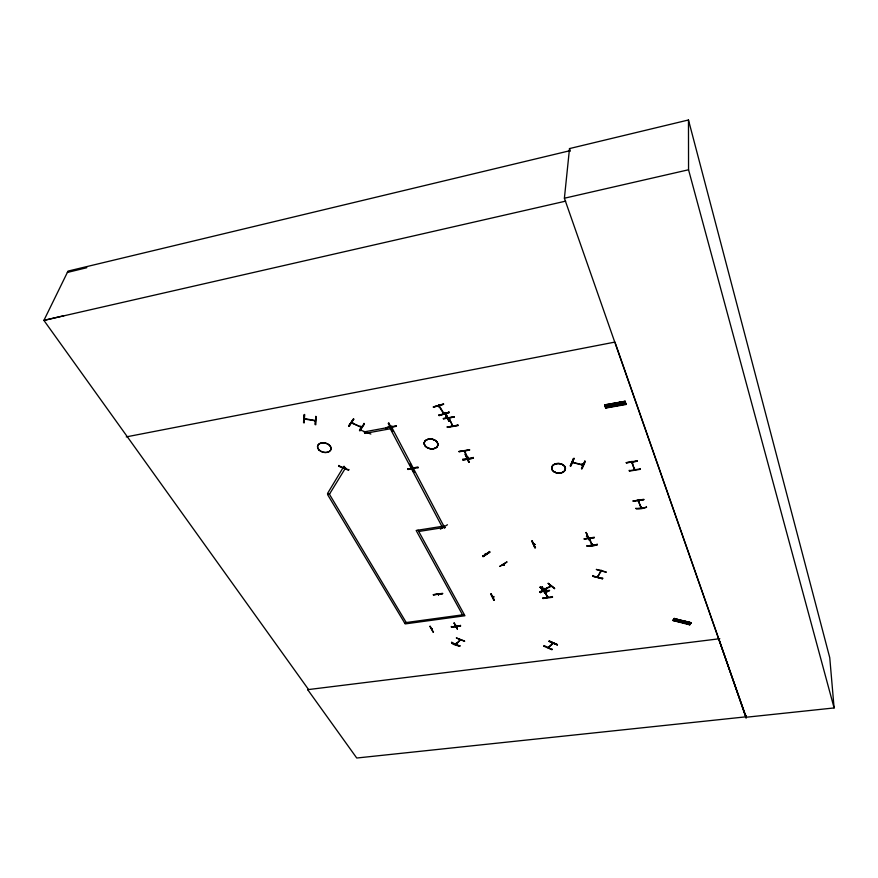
<?xml version="1.0" encoding="UTF-8"?>
<svg xmlns="http://www.w3.org/2000/svg" width="878" height="878" viewBox="0 0 878 878"><rect width="100%" height="100%" fill="white"/><g stroke="black" fill="none" stroke-linecap="round" stroke-linejoin="round"><path stroke-width="1.32" d="M360.496 430.066L370.878 434.061M544.514 589.412L544.217 588.458M443.983 527.261L444.861 527.766M550.374 586.361L550.418 585.824M646.449 506.54C647.393 508.219 635.442 510.063 635.913 508.186M643.772 499.769L633.027 501.031L643.772 499.308M639.008 501.206L638.416 501.294L638.317 499.856M638.449 500.526L638.954 501.272M638.591 501.437L638.679 499.801M638.789 499.944L638.657 500.57M638.954 501.371L638.954 500.526M629.274 470.268L629.416 471.124L640.249 469.324L640.128 468.567M626.288 462.651L637.329 460.84M634.223 468.314L634.487 469.851M634.607 468.248L634.114 469.181M631.71 461.444L631.622 462.399M632.083 461.389L634.41 469.752M632.127 462.256L632.259 461.521M486.072 553.963L485.435 553.535M503.39 564.664L504.224 565.147L504.521 564.455M597.698 577.022L601.375 570.382M602.703 577.998L602.495 578.767L592.837 576.286L593.045 575.529M304.622 414.449L303.975 414.745L303.547 422.669L304.161 422.768L304.545 414.734L304.106 422.647M315.465 420.551L304.501 418.63L305.445 419.168M598.412 576.023L598.017 576.55M600.87 570.404L601.134 571.721M598.083 575.935L597.688 577.153L601.035 570.294M596.338 569.416L606.204 572.006M597.194 544.13C598.061 545.337 586.723 547.565 587.108 545.545M594.329 537.709L584.046 538.851L594.329 537.259M314.357 420.672L315.443 420.825M591.651 544.579L591.695 543.822M592.002 543.91L591.937 545.26M592.134 544.579L592.046 543.767M589.467 539.608L588.908 539.729L586.197 532.485M589.796 538.28L589.753 539.202L589.292 538.357M589.742 539.048L589.851 538.28M586.131 532.463L589.478 539.652M583.036 464.012L583.168 464.912L583.113 464.122M584.781 460.917L585.341 461.51L582.07 468.852L581.521 468.27M582.081 464.967L582.158 463.88M581.982 464.627L582.301 463.836M570.338 465.878L573.532 458.514L570.283 465.922L570.876 466.064L574.113 458.261L573.477 458.557M460.577 639.766L460.061 640.271L459.852 639.623M573.982 458.601L570.909 465.625M549.145 640.962L557.234 644.518M552.46 643.618L552.503 643.091M543.8 646.175L551.867 649.698L552.152 649.094M552.394 596.513L552.514 597.281L542.999 598.533L542.878 597.786M552.416 596.59L542.878 598.203M548.563 646.669L548.322 647.251M554.534 588.677L548.146 583.398L554.567 588.249M547.62 596.239L547.598 596.985L547.137 596.305M547.071 597.051L547.213 596.228M547.115 596.908L547.488 596.338M549.507 590.729L539.783 591.684L549.518 590.301M543.46 590.06L542.571 589.27M544.92 591.553L545.249 592.024L544.514 591.542M544.854 592.87L541.945 586.954L544.755 593.276M546.917 587.7L547.279 588.403L540.453 592.617M546.862 591.871L546.39 592.496L540.014 587.206L546.412 592.452M543.262 590.049L542.297 590.411L542.242 589.665M543.559 590.104L542.834 589.709M544.25 588.48L544.601 589.412M539.959 591.585L549.496 590.587M540.464 586.625L546.753 592.266L540.003 587.261M540.08 591.948L540.453 592.639M532.43 540.607L531.859 541.122L534.911 547.828L535.503 547.312M564.4 198.23L569.504 148.58L688.473 119.979L829.754 657.677L834.1 707.942L746.059 717.249L564.4 198.23L688.55 169.772L688.473 119.979M506.858 562.161L499.714 566.453L506.891 561.876M504.038 565.059L503.796 563.742M504.29 564.609L503.818 564.521M493.645 596.985C492.953 597.38 493.721 597.841 493.842 596.447M490.769 594.176L493.831 600.365L494.402 599.861M491.285 593.737L490.714 594.23M489.474 551.428L489.847 552.141L483.098 556.641L482.735 555.939M464.605 641.039L456.308 637.933L464.594 641.357M451.786 642.103C449.942 644.232 460.302 646.691 459.984 645.604M451.435 626.453L451.544 627.199L460.544 626.014L460.423 625.29M457.339 628.988L454.091 623.128L457.328 628.626M459.754 640.073C462.037 637.615 453.564 647.119 456.275 643.179M456.198 643.706L456.549 643.311M455.825 625.74L455.265 626.31L455.188 625.586M455.43 625.147L455.287 626.321M455.737 625.103L456.055 626.255L455.781 625.74M412.989 468.172L412.144 467.612M457.273 629.043L454.113 622.809M473.231 457.372L473.363 458.228L463.002 459.951L473.363 458.173M458.974 451.49L469.631 449.723M469.368 462.245L468.896 461.949M467.798 458.711L467.48 457.328M467.996 457.197L467.941 457.954L467.908 457.131M442.589 593.758L433.216 594.691L442.633 593.33M468.83 462.388L465.285 454.354M429.891 626.442L433.183 632.27L433.491 631.82M463.002 459.973L462.871 459.117M432.294 628.67L432.327 629.427L431.767 629.186M438.287 594.571L438.55 594.911M430.132 626.091L433.425 632.237M447.44 524.759L440.383 529.149M443.906 525.439L443.807 526.087L416.161 530.466L462.53 614.841M548.004 647.657L552.931 643.102M454.069 417.149L443.236 418.597L454.145 416.721M448.57 418.137L449.36 418.96L448.932 418.071M449.119 412.594L448.899 411.727M457.932 424.82L458.053 425.611L447.484 427.41L447.341 426.598M448.932 418.115L452.73 426.06M448.856 420.891L445.014 412.803L449.338 420.869L448.823 420.54M449.404 418.927L449.47 418.027M448.746 420.979L444.992 412.484M443.544 404.352L433.205 406.964L443.62 403.913M602.495 578.756L592.859 576.22M438.901 414.734L439.121 415.59L449.119 412.539L439.121 415.535M438.473 405.164L438.934 406.799L439.044 405.197M438.824 405.065L443.994 413.615M438.934 406.799L439.011 405.954M464.923 451.764L464.166 451.083M410.465 463.957L409.894 464.418L413.757 471.881L414.394 471.354M410.542 463.913L409.894 464.44M407.82 468.643L407.952 469.489L418.038 467.711M412.32 467.941L413.198 467.711M396.351 426.335L385.782 427.751L396.439 425.907M392.455 427.751L392.312 428.398L364.996 433.414L364.161 431.899L391.511 426.862L391.643 426.214M388.833 422.9L388.23 423.416L392.323 431.296L392.982 430.769M391.182 427.443L391.95 427.246L391.851 426.159L390.984 427.048M392.005 427.279L392.049 426.379M446.902 417.105L445.794 416.951M363.986 423.339L363.887 423.767C365.731 423.372 359.08 429.112 359.486 430.571L360.057 430.813L364.414 423.942M360.748 426.039L360.66 426.938M338.908 465.428L338.579 466.218L348.533 470.224L348.851 469.456M406.24 622.546L329.426 494.237L327.516 493.491L343.858 466.394M344.044 466.437L344 467.875L344.527 466.69M343.605 467.809L344.187 466.405M351.738 421.934L351.595 423.053M351.848 421.978L351.661 422.735L361.374 427.246M351.99 421.956L351.815 422.713M352.693 423.174L352.824 422.636M348.775 425.94L353.614 419.245L348.742 425.984L349.312 426.225L353.768 418.949M418.027 530.169L464.934 615.752L405.197 623.907L327.56 494.555L329.579 493.601M315.817 416.293L315.817 424.732L315.202 424.634L315.817 416.633L315.312 424.206M365.446 433.052C363.755 433.084 366.719 431.372 365.248 433.15M365.775 432.503L365.292 433.073M673.053 620.263L690.141 624.214L672.965 620.494L689.724 624.851M674.085 618.639L690.756 623.347L674.085 618.639L691.173 622.711L689.691 624.884M547.806 597.534L545.051 591.476M492.745 597.128L493.655 596.941M637.296 461.148L626.387 462.925M631.875 462.925L631.71 462.3L634.454 469.763M459.677 646.263L451.501 642.707M534.9 544.426L533.901 544.25L534.921 544.459M451.687 642.498L459.929 646.032M641.346 507.671L638.229 500.8M594.307 537.555L584.199 539.07M348.731 469.873L338.798 465.79M602.637 578.459L592.979 575.99M364.853 432.898L365.226 432.371M673.294 619.901L690.13 624.236M673.228 620.131L689.976 624.488M674.249 618.584L691.063 622.776M581.488 468.709L584.836 461.268L581.587 468.654M442.578 593.638L433.392 594.878M413.461 468.062L412.419 468.128M596.48 569.493L606.05 572.215M460.522 639.875L456.022 644.342M534.921 547.806L531.903 541.057M494.27 600.234L491.186 594.066L494.347 600.289M459.128 451.797L469.521 449.997M329.426 494.237L345.636 467.809L343.704 467.03M348.807 425.951L353.154 419.102L353.658 419.377M553.239 643.344L548.234 647.821M454.047 417.006L443.401 418.883M359.596 430.538L364.041 423.778M674.326 618.266L673.13 620.263M534.976 544.404L534.098 544.503M674.787 620.592L676.027 618.716M682.063 622.502L683.325 620.625M683.764 622.952L685.016 621.075M685.268 623.347L686.53 621.47M686.969 623.786L688.231 621.909M688.1 624.082L689.362 622.206M392.85 431.098L388.756 423.207L392.894 431.197M543.109 590.279L542.385 590.137M586.438 536.348L587.448 536.458L586.515 536.645M551.439 586.219L543.745 589.775M396.329 426.203L385.804 427.729M443.511 404.209L433.48 407.227M412.934 468.095L412.583 467.381M449.075 418.224L452.708 425.885M468.15 458.546L464.594 451.029L464.539 451.852M438.517 594.966L438.232 594.45M455.364 625.751L455.342 626.365M640.984 507.835L641.214 507.111M543.778 646.252L544.086 645.571L552.119 649.522M549.112 641.39L557.201 644.935M547.729 597.49L547.444 596.864M444.63 527.711L444.279 527.019M482.67 556.367L489.485 551.79L482.757 556.345M483.098 556.597L489.847 552.119M546.95 588.106L540.102 592.299M532.277 541.013L535.459 547.751M582.904 465.164L572.412 462.519M549.167 641.28L557.256 644.825M551.011 585.966L543.515 589.588M67.365 272.454L86.812 267.702M361.451 427.268L351.518 422.976M569.427 150.818L68.023 271.104L43.9 320.393L308.584 689.592L307.717 689.702L356.742 758.021L746.048 716.821L615.379 343.375M63.962 315.696L43.9 320.393L565.673 201.139M126.256 436.893L614.929 342.091M444.916 412.923L445.508 412.803L449.327 420.825M604.766 405.362L625.323 401.795L604.964 405.899L625.377 402.201M604.887 405.548L625.334 401.926L625.048 401.235L626.047 404.099M445.706 417.017L446.77 416.82M605.524 407.293L625.827 403.485L626.179 404.462L605.754 408.061L605.425 407.151L625.915 403.496L605.633 407.754L626.113 404.034M447.275 427.026L457.899 425.215L447.33 427.081M458.942 451.511L469.565 450.162M465.219 454.793L465.801 454.672L469.401 462.289M465.922 458.645L466.964 458.47M462.805 459.556L473.22 457.866L462.86 459.6M626.266 462.662L637.318 461.279M629.285 470.696L640.117 468.918M503.621 564.444L504.345 564.861M418.74 531.486L444.498 527.415L391.511 426.862M635.891 508.625L646.592 507.363M587.086 545.984L597.194 544.525L587.13 546.017M542.297 590.181L543.164 590.071M404.517 622.776L464.297 614.6M451.369 626.881L460.544 626.014M460.401 625.696L451.413 626.859M307.673 689.658L719.817 638.712M548.223 583.299L554.611 588.578M444.301 527.085L444.97 527.469M444.74 527.711L444.07 527.25M485.797 554.15L485.194 553.777M438.693 405.823L443.642 413.714M605.644 407.765L604.712 405.065M465.373 454.716L468.94 462.3M315.334 420.803L304.589 419.08M625.268 401.861L604.909 405.603M586.197 532.814L588.908 539.729M592.255 545.139L589.599 538.565M391.358 427.235L391.445 428.179M542.395 586.943L547.4 597.534M572.632 462.3L583.058 464.89M591.86 545.172L589.116 538.565L589.368 539.18M467.711 458.612L464.21 451.16M549.398 641.116L557.486 644.682M443.566 412.901L443.434 413.593M391.489 427.388L391.775 427.937M640.874 507.693L638.317 500.701M643.739 499.604L633.038 501.009M390.315 428.76L441.908 526.383M410.41 464.242L414.317 471.782M410.322 464.308L414.186 471.749M418.049 467.776L417.917 466.953L407.798 469.126M438.901 415.217L448.888 412.166M606.764 404.56L607.795 407.326M615.643 402.958L616.663 405.735M617.728 402.585L618.727 405.362M621.646 401.883L622.645 404.659M619.572 402.256L620.57 405.032M623.029 401.63L624.028 404.407M718.753 638.844L746.135 718.149L746.048 715.416M569.504 148.58L570.371 151.159M688.55 169.772L834.1 707.942M587.239 546.336L597.314 544.843M604.701 404.934L604.975 405.899M625.136 401.257L604.613 404.923L625.114 401.334M553.853 471.585A6.881 4.796 4.8 0 0 565.245 469.708A6.881 4.796 4.8 0 0 556.619 463.606A6.914 4.829 4.8 0 0 553.82 471.607A6.892 4.807 4.8 0 0 565.256 469.719A6.892 4.807 4.8 0 0 556.608 463.617A6.892 4.807 4.8 0 0 553.842 471.607A6.914 4.829 4.8 0 0 565.289 469.719A6.914 4.829 4.8 0 0 556.608 463.584A6.881 4.796 4.8 0 0 553.853 471.585M426.686 447.308A6.925 4.862 10.3 0 0 437.837 445.344A6.925 4.862 10.3 0 0 428.651 439.11A6.925 4.862 10.3 0 0 426.686 447.308A6.925 4.862 10.3 0 0 437.837 445.365A6.914 4.851 10.3 0 0 428.662 439.132A6.925 4.862 10.3 0 0 426.686 447.33A6.914 4.851 10.3 0 0 437.826 445.355A6.925 4.862 10.3 0 0 428.651 439.132A6.914 4.851 10.3 0 0 426.697 447.308M318.999 450.03A6.859 4.686 14.3 0 0 330.556 450.293A6.859 4.686 14.3 0 0 323.225 442.896A6.859 4.686 14.3 0 0 318.999 450.03M319.021 449.843A6.903 4.719 14.3 0 0 330.644 450.107A6.903 4.719 14.3 0 0 323.269 442.666A6.903 4.719 14.3 0 0 319.021 449.843"/></g></svg>
